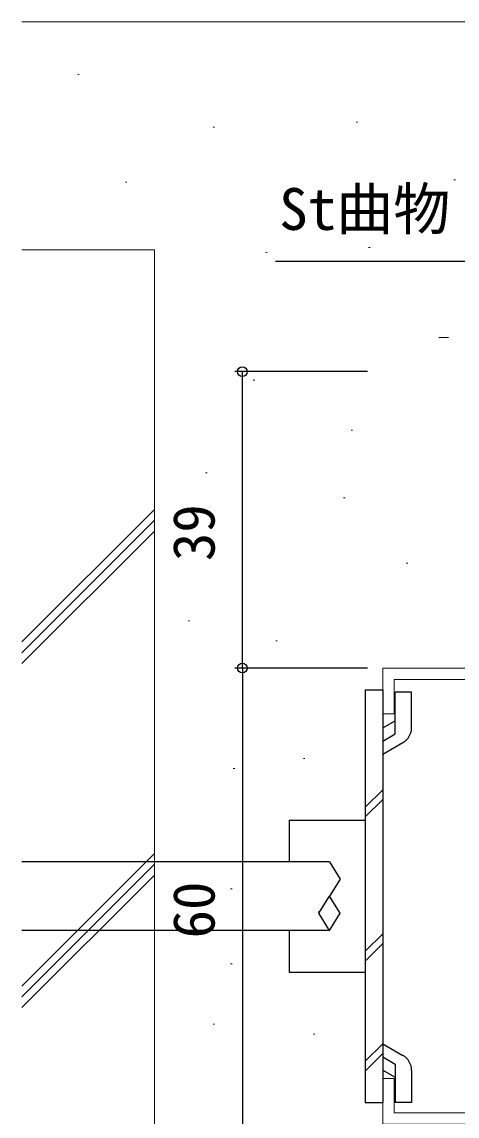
# Model space of a CAD drawing. Units: millimetres, scale not verified. Extents: x -437 to 438, y -281 to 278.
# Drawn here: x -89.6 to -32.4, y -157.4 to -13.5 of the extents above; entities that cross this region are included whole.
import ezdxf
from ezdxf.enums import TextEntityAlignment as Align

# ---------------------------------------------------------------- set-up
doc = ezdxf.new("R2010")
doc.units = ezdxf.units.MM
doc.header["$LTSCALE"] = 2
doc.layers.add('0-3_YKK_11', color=7, linetype='Continuous', lineweight=18)
doc.layers.add('0-9_YSS_K', color=3, linetype='Continuous', lineweight=18)
doc.layers.add('0-5_YKK_13', color=4, linetype='Continuous')
doc.layers.add('0-7_YKK_D', color=6, linetype='Continuous')
doc.styles.add('ＭＳ ゴシック', font='')
doc.styles.get('ＭＳ ゴシック').set_extended_font_data('MS Gothic')

msp = doc.modelspace()

# ---------------------------------------------------------------- linework, layer by layer
at = {"layer": '0-3_YKK_11', "color": 4}
msp.add_lwpolyline([(-15.714, -100), (-40.714, -100), (-40.714, -104.5), (-42.214, -104.5), (-42.214, -98.5), (-12.214, -98.5), (-12.214, -137), (2.786, -137), (2.786, -158.5), (-12.214, -158.5), (-12.214, -178.5), (-15.214, -178.5), (-15.214, -177), (-13.714, -177), (-13.714, -158.5), (-42.214, -158.5), (-42.214, -152.5), (-40.714, -152.5), (-40.714, -157), (-15.714, -157)], dxfattribs=at)
at = {"layer": '0-5_YKK_13'}
for p, q in [((-44.514, -101.373), (-42.214, -101.373)), ((-44.514, -101.373), (-44.514, -155.628)), ((-42.214, -101.373), (-42.214, -155.628)), ((-40.563, -107.154), (-40.563, -101.675)), ((-38.414, -101.675), (-40.563, -101.675)), ((-38.415, -106.317), (-38.415, -101.675)), ((-42.215, -106.375), (-40.563, -105.421)), ((-42.215, -108.107), (-40.563, -107.154)), ((-42.215, -109.839), (-39.565, -108.309)), ((-44.514, -116.802), (-42.214, -114.502)), ((-44.514, -118.085), (-42.214, -115.785)), ((-54.514, -118.5), (-44.514, -118.5)), ((-54.514, -118.5), (-54.514, -124)), ((-50.614, -130.484), (-50.614, -130.75)), ((-54.514, -133), (-54.514, -138.5)), ((-44.514, -135.746), (-42.214, -133.446)), ((-44.514, -137.029), (-42.214, -134.729)), ((-54.514, -138.5), (-44.514, -138.5)), ((-44.514, -150.217), (-42.214, -147.917)), ((-42.214, -147.911), (-39.564, -149.441)), ((-44.514, -151.5), (-42.214, -149.2)), ((-42.214, -149.643), (-40.562, -150.597)), ((-40.562, -150.597), (-40.562, -155.625)), ((-42.214, -151.375), (-40.562, -152.329)), ((-38.414, -151.433), (-38.414, -155.625)), ((-44.514, -155.628), (-42.214, -155.628)), ((-38.413, -155.625), (-40.562, -155.625))]:
    msp.add_line(p, q, dxfattribs=at)
for points in [[(-49.214, -124), (-72.214, -124), (-89.635, -124)], [(-49.214, -124), (-47.814, -126.25), (-49.214, -128.5)], [(-49.214, -133), (-50.614, -130.75), (-49.214, -128.5)], [(-49.214, -133), (-47.814, -130.75), (-49.214, -128.5)], [(-47.814, -130.779), (-47.814, -130.764), (-47.814, -130.75)], [(-49.214, -133), (-72.214, -133), (-89.635, -133)]]:
    msp.add_lwpolyline(points, dxfattribs=at)
for centre, start, end in [((-40.715, -106.317), 300.00253, 0.00228), ((-40.714, -151.433), 0, 59.99975)]:
    msp.add_arc(centre, 2.3, start, end, dxfattribs=at)
at = {"layer": '0-7_YKK_D'}
for p, q in [((-44.214, -59.5), (-61.658, -59.5)), ((-60.658, -98.5), (-60.658, -59.5)), ((-44.214, -98.5), (-61.658, -98.5)), ((-44.214, -98.5), (-61.658, -98.5)), ((-60.658, -98.5), (-60.658, -158.5))]:
    msp.add_line(p, q, dxfattribs=at)
msp.add_lwpolyline([(27.855, -74.795), (25.666, -73.487), (-21.971, -45.009), (-56.288, -45.009)], dxfattribs=at)
for centre in [(-60.658, -59.5), (-60.658, -98.5), (-60.658, -98.5)]:
    msp.add_circle(centre, 0.637, dxfattribs=at)
at = {"layer": '0-9_YSS_K'}
for p, q in [((-89.635, -13.5), (-27.214, -13.5)), ((-82.304, -20.425), (-82.104, -20.425)), ((-64.508, -27.346), (-64.308, -27.346)), ((-45.724, -26.687), (-45.524, -26.687)), ((-32.871, -34.266), (-32.671, -34.266)), ((-76.042, -34.596), (-75.842, -34.596)), ((-44.076, -43.164), (-43.876, -43.164)), ((-89.635, -43.5), (-72.214, -43.5)), ((-72.214, -163.5), (-72.214, -43.5)), ((-57.587, -43.823), (-57.387, -43.823)), ((-34.849, -55.028), (-33.552, -55.028)), ((-59.235, -60.63), (-59.035, -60.63)), ((-46.383, -67.221), (-46.183, -67.221)), ((-65.497, -72.824), (-65.297, -72.824)), ((-47.371, -76.119), (-47.171, -76.119)), ((-72.214, -77.642), (-89.635, -95.064)), ((-72.214, -79.056), (-89.635, -96.478)), ((-72.214, -80.471), (-89.635, -97.892)), ((-39.133, -84.687), (-38.933, -84.687)), ((-67.803, -92.267), (-67.603, -92.267)), ((-56.269, -94.903), (-56.069, -94.903)), ((-52.644, -110.392), (-52.444, -110.392)), ((-61.872, -111.71), (-61.672, -111.71)), ((-72.214, -122.897), (-89.635, -140.318)), ((-72.214, -124.311), (-89.635, -141.733)), ((-72.214, -125.725), (-89.635, -143.147)), ((-62.201, -127.529), (-62.001, -127.529)), ((-62.201, -137.415), (-62.001, -137.415)), ((-64.508, -145.324), (-64.308, -145.324)), ((-51.326, -146.643), (-51.126, -146.643))]:
    msp.add_line(p, q, dxfattribs=at)

# ---------------------------------------------------------------- texts
at = {"layer": '0-7_YKK_D', "style": 'ＭＳ ゴシック'}
msp.add_text('St曲物', height=5.499, dxfattribs=at).set_placement((-55.813, -42.514), align=Align.BOTTOM_LEFT)
for s, p in [('39', (-62.658, -84.433)), ('60', (-62.658, -134.061))]:
    msp.add_text(s, height=5.499, rotation=90, dxfattribs=at).set_placement(p, align=Align.BOTTOM_LEFT)

doc.saveas('drawing.dxf')
